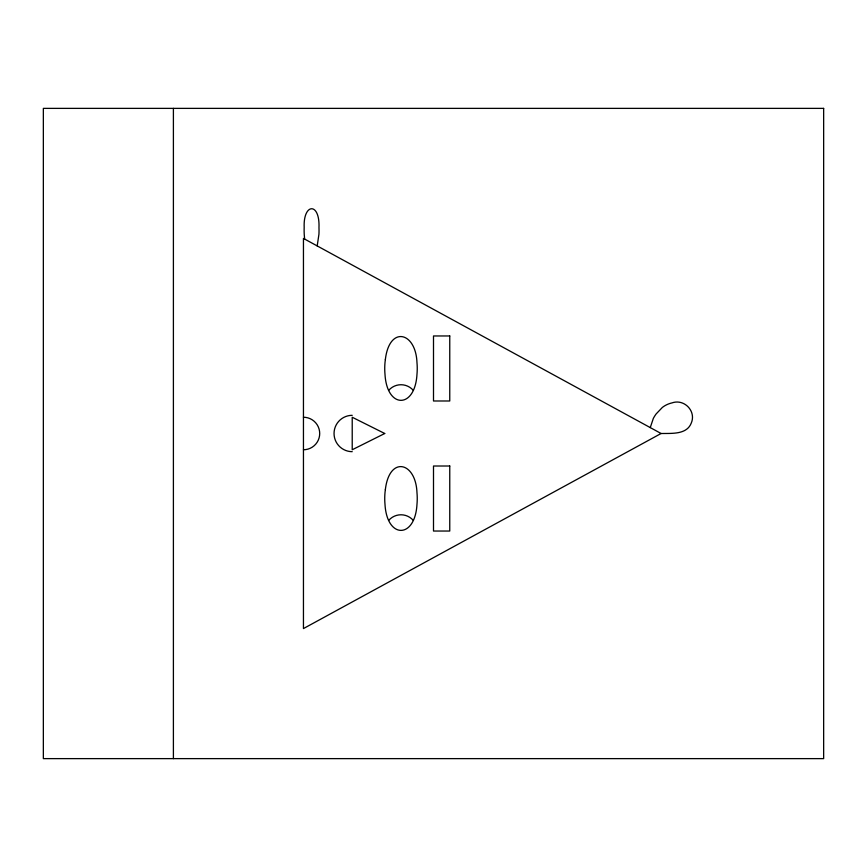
<?xml version="1.0" encoding="UTF-8"?>
<svg xmlns="http://www.w3.org/2000/svg" width="867" height="867" viewBox="0 0 867 867"><rect width="100%" height="100%" fill="white"/><g stroke="black" fill="none" stroke-linecap="round" stroke-linejoin="round"><path stroke-width="1.3" d="M650.261 427.594L653.35 418.371A38.061 38.061 0 0 1 656.124 413.96L662.345 407.447A24.243 24.243 0 0 1 665.347 405.453A24.504 24.504 0 0 1 671.958 402.917C684.161 398.495 696.526 411.196 691.227 423.172C686.848 434.367 672.662 433.359 662.746 433.5M317.192 245.925L318.937 234.274A81.531 81.531 0 0 0 318.98 227.609C319.966 201.903 303.136 203.106 304.176 227.371A81.476 81.476 0 0 0 304.219 234.166L304.62 239.064M661.087 433.5L303.45 628.575L303.45 238.425L661.087 433.5L662.41 433.5M173.4 108.375L173.4 758.625M352.219 451.674A18.174 18.174 0 0 1 334.044 433.5A18.174 18.174 0 0 1 352.219 415.326M388.871 520.2A16.256 16.256 0 0 1 413.104 520.2M388.871 390.15A16.256 16.256 0 0 1 413.104 390.15M303.45 417.244A16.256 16.256 0 0 1 319.706 433.5A16.256 16.256 0 0 1 303.45 449.756M385.36 359.534L385.002 362.558A64.526 64.526 0 0 0 385.002 374.392C386.975 408.975 415 408.975 416.973 374.392A64.526 64.526 0 0 0 416.973 362.558C415.77 331.573 389.316 325.537 385.36 359.534M385.36 489.584L385.002 492.608A64.526 64.526 0 0 0 385.002 504.442C386.975 539.025 415 539.025 416.973 504.442A64.526 64.526 0 0 0 416.973 492.608C415.77 461.623 389.316 455.587 385.36 489.584M384.731 433.5L352.219 449.756L352.219 417.244L384.731 433.5M823.65 108.375L43.35 108.375L43.35 758.625L823.65 758.625L823.65 108.375M449.756 335.962L433.5 335.962L433.5 400.988L449.756 400.988L449.756 335.962M449.756 466.012L433.5 466.012L433.5 531.038L449.756 531.038L449.756 466.012"/></g></svg>
